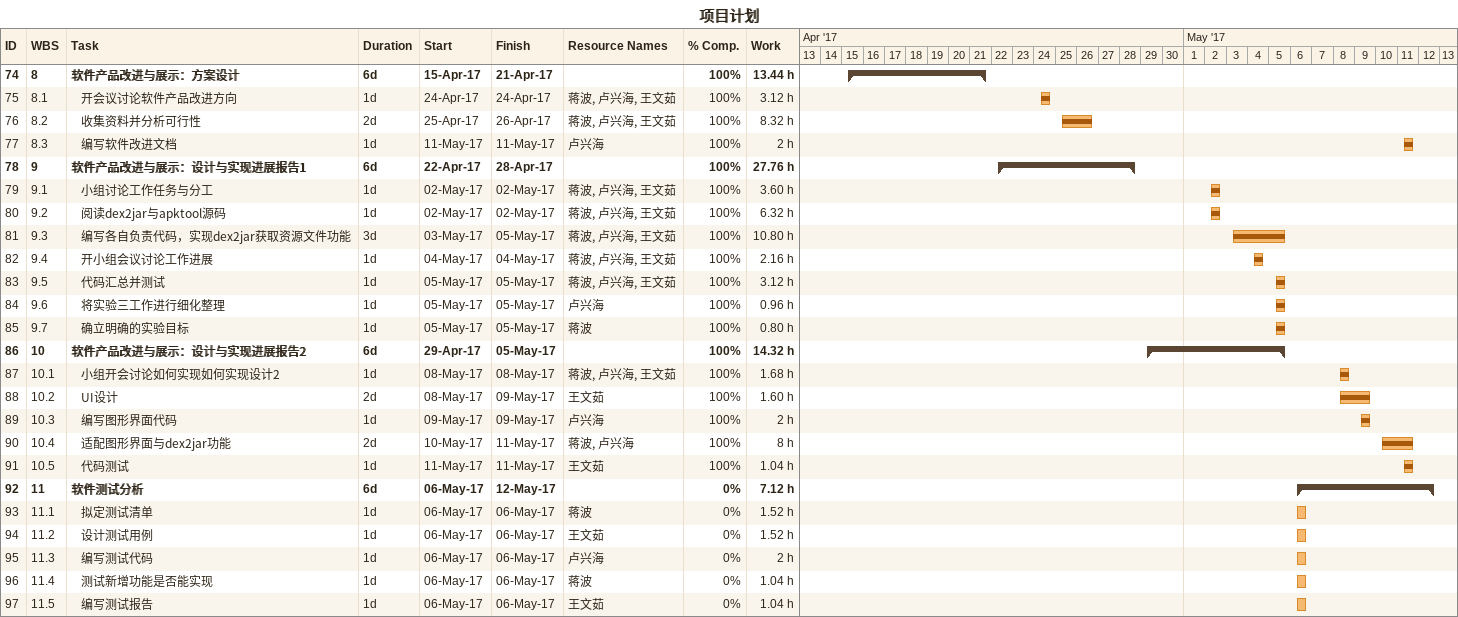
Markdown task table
项目计划

| ID | WBS | Task | Duration | Start | Finish | Resources | % complete | Work (h) |
|---|---|---|---|---|---|---|---|---|
| 74 | 8 | **软件产品改进与展示：方案设计** | 6d | 2017-04-15 | 2017-04-21 |  | 100 | 13.44 |
| 75 | 8.1 | 开会议讨论软件产品改进方向 | 1d | 2017-04-24 | 2017-04-24 | 蒋波, 卢兴海, 王文茹 | 100 | 3.12 |
| 76 | 8.2 | 收集资料并分析可行性 | 2d | 2017-04-25 | 2017-04-26 | 蒋波, 卢兴海, 王文茹 | 100 | 8.32 |
| 77 | 8.3 | 编写软件改进文档 | 1d | 2017-05-11 | 2017-05-11 | 卢兴海 | 100 | 2 |
| 78 | 9 | **软件产品改进与展示：设计与实现进展报告1** | 6d | 2017-04-22 | 2017-04-28 |  | 100 | 27.76 |
| 79 | 9.1 | 小组讨论工作任务与分工 | 1d | 2017-05-02 | 2017-05-02 | 蒋波, 卢兴海, 王文茹 | 100 | 3.60 |
| 80 | 9.2 | 阅读dex2jar与apktool源码 | 1d | 2017-05-02 | 2017-05-02 | 蒋波, 卢兴海, 王文茹 | 100 | 6.32 |
| 81 | 9.3 | 编写各自负责代码，实现dex2jar获取资源文件功能 | 3d | 2017-05-03 | 2017-05-05 | 蒋波, 卢兴海, 王文茹 | 100 | 10.80 |
| 82 | 9.4 | 开小组会议讨论工作进展 | 1d | 2017-05-04 | 2017-05-04 | 蒋波, 卢兴海, 王文茹 | 100 | 2.16 |
| 83 | 9.5 | 代码汇总并测试 | 1d | 2017-05-05 | 2017-05-05 | 蒋波, 卢兴海, 王文茹 | 100 | 3.12 |
| 84 | 9.6 | 将实验三工作进行细化整理 | 1d | 2017-05-05 | 2017-05-05 | 卢兴海 | 100 | 0.96 |
| 85 | 9.7 | 确立明确的实验目标 | 1d | 2017-05-05 | 2017-05-05 | 蒋波 | 100 | 0.80 |
| 86 | 10 | **软件产品改进与展示：设计与实现进展报告2** | 6d | 2017-04-29 | 2017-05-05 |  | 100 | 14.32 |
| 87 | 10.1 | 小组开会讨论如何实现如何实现设计2 | 1d | 2017-05-08 | 2017-05-08 | 蒋波, 卢兴海, 王文茹 | 100 | 1.68 |
| 88 | 10.2 | UI设计 | 2d | 2017-05-08 | 2017-05-09 | 王文茹 | 100 | 1.60 |
| 89 | 10.3 | 编写图形界面代码 | 1d | 2017-05-09 | 2017-05-09 | 卢兴海 | 100 | 2 |
| 90 | 10.4 | 适配图形界面与dex2jar功能 | 2d | 2017-05-10 | 2017-05-11 | 蒋波, 卢兴海 | 100 | 8 |
| 91 | 10.5 | 代码测试 | 1d | 2017-05-11 | 2017-05-11 | 王文茹 | 100 | 1.04 |
| 92 | 11 | **软件测试分析** | 6d | 2017-05-06 | 2017-05-12 |  | 0 | 7.12 |
| 93 | 11.1 | 拟定测试清单 | 1d | 2017-05-06 | 2017-05-06 | 蒋波 | 0 | 1.52 |
| 94 | 11.2 | 设计测试用例 | 1d | 2017-05-06 | 2017-05-06 | 王文茹 | 0 | 1.52 |
| 95 | 11.3 | 编写测试代码 | 1d | 2017-05-06 | 2017-05-06 | 卢兴海 | 0 | 2 |
| 96 | 11.4 | 测试新增功能是否能实现 | 1d | 2017-05-06 | 2017-05-06 | 蒋波 | 0 | 1.04 |
| 97 | 11.5 | 编写测试报告 | 1d | 2017-05-06 | 2017-05-06 | 王文茹 | 0 | 1.04 |
